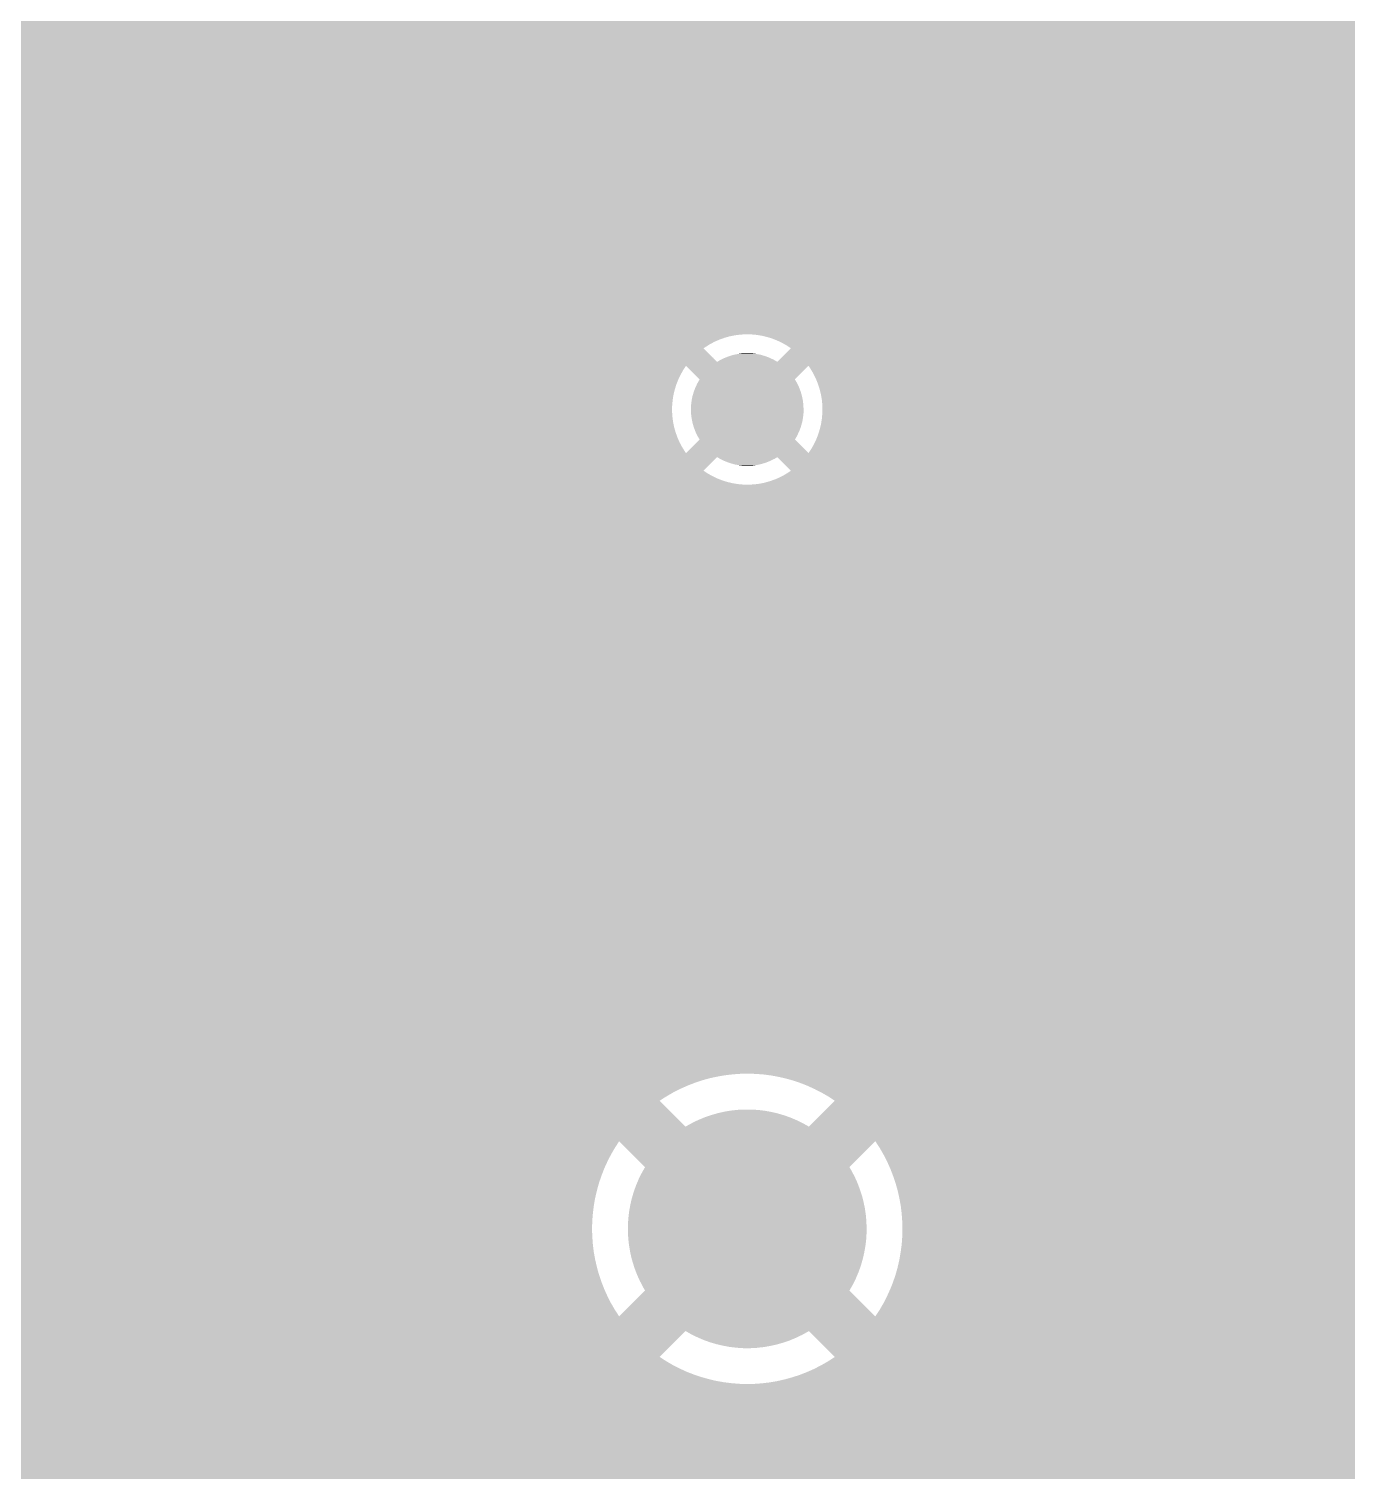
# Model space of a CAD drawing. Extents: x 295 to 953, y 10 to 290.
# Drawn here: x 845.83 to 862.05, y 187.69 to 205.34 of the extents above; entities that cross this region are included whole.
import ezdxf

# ---------------------------------------------------------------- set-up
doc = ezdxf.new("R2010")
doc.units = 0
doc.header["$LTSCALE"] = 5
doc.header["$MEASUREMENT"] = 0
doc.layers.add('GND', color=7, linetype='CONTINUOUS')

msp = doc.modelspace()

# ---------------------------------------------------------------- linework, layer by layer
at = {"layer": 'GND'}
for points in [[(729.366, 205.194), (729.438, 205.484), (862.053, 205.194), (862.053, 205.484)], [(729.251, 204.919), (729.366, 205.194), (862.053, 204.919), (862.053, 205.194)], [(729.094, 204.665), (729.251, 204.919), (862.053, 204.665), (862.053, 204.919)], [(728.972, 204.523), (729.094, 204.665), (862.053, 204.523), (862.053, 204.665)], [(802.083, 204.522), (802.018, 204.523), (862.053, 204.522), (862.053, 204.523)], [(802.149, 204.516), (802.083, 204.522), (862.053, 204.516), (862.053, 204.522)], [(802.214, 204.506), (802.149, 204.516), (862.053, 204.506), (862.053, 204.516)], [(802.277, 204.491), (802.214, 204.506), (862.053, 204.491), (862.053, 204.506)], [(802.34, 204.472), (802.277, 204.491), (862.053, 204.472), (862.053, 204.491)], [(802.401, 204.448), (802.34, 204.472), (862.053, 204.448), (862.053, 204.472)], [(802.461, 204.42), (802.401, 204.448), (862.053, 204.42), (862.053, 204.448)], [(802.406, 204.186), (802.572, 204.352), (862.053, 204.186), (862.053, 204.352)], [(802.518, 204.388), (802.461, 204.42), (862.053, 204.388), (862.053, 204.42)], [(802.572, 204.352), (802.518, 204.388), (862.053, 204.352), (862.053, 204.388)], [(728.494, 204.137), (728.574, 204.186), (862.053, 204.137), (862.053, 204.186)], [(802.813, 204.1), (802.787, 204.137), (862.053, 204.1), (862.053, 204.137)], [(802.846, 204.043), (802.813, 204.1), (862.053, 204.043), (862.053, 204.1)], [(802.875, 203.985), (802.846, 204.043), (862.053, 203.985), (862.053, 204.043)], [(802.9, 203.924), (802.875, 203.985), (862.053, 203.924), (862.053, 203.985)], [(802.921, 203.862), (802.9, 203.924), (862.053, 203.862), (862.053, 203.924)], [(802.937, 203.798), (802.921, 203.862), (862.053, 203.798), (862.053, 203.862)], [(802.949, 203.734), (802.937, 203.798), (862.053, 203.734), (862.053, 203.798)], [(802.956, 203.669), (802.949, 203.734), (862.053, 203.669), (862.053, 203.734)], [(802.958, 203.603), (802.956, 203.669), (862.053, 203.603), (862.053, 203.669)], [(802.941, 203.427), (802.951, 203.492), (862.053, 203.427), (862.053, 203.492)], [(802.951, 203.492), (802.957, 203.558), (862.053, 203.492), (862.053, 203.558)], [(802.957, 203.558), (802.958, 203.603), (862.053, 203.558), (862.053, 203.603)], [(802.883, 203.24), (802.907, 203.301), (862.053, 203.24), (862.053, 203.301)], [(802.907, 203.301), (802.926, 203.364), (862.053, 203.301), (862.053, 203.364)], [(802.926, 203.364), (802.941, 203.427), (862.053, 203.364), (862.053, 203.427)], [(802.787, 203.069), (802.823, 203.123), (862.053, 203.069), (862.053, 203.123)], [(802.823, 203.123), (802.855, 203.181), (862.053, 203.123), (862.053, 203.181)], [(802.855, 203.181), (802.883, 203.24), (862.053, 203.181), (862.053, 203.24)], [(747.562, 203.062), (747.561, 203.069), (862.053, 203.062), (862.053, 203.069)], [(791.86, 203.061), (791.794, 203.062), (862.053, 203.061), (862.053, 203.062)], [(791.925, 203.056), (791.86, 203.061), (862.053, 203.056), (862.053, 203.061)], [(791.99, 203.046), (791.925, 203.056), (862.053, 203.046), (862.053, 203.056)], [(792.054, 203.031), (791.99, 203.046), (862.053, 203.031), (862.053, 203.046)], [(792.089, 203.02), (792.054, 203.031), (862.053, 203.02), (862.053, 203.031)], [(802.572, 202.854), (802.406, 203.02), (862.053, 202.854), (862.053, 203.02)], [(802.378, 202.748), (802.438, 202.774), (862.053, 202.748), (862.053, 202.774)], [(802.438, 202.774), (802.496, 202.805), (862.053, 202.774), (862.053, 202.805)], [(802.496, 202.805), (802.552, 202.84), (862.053, 202.805), (862.053, 202.84)], [(802.552, 202.84), (802.572, 202.854), (862.053, 202.84), (862.053, 202.854)], [(747.557, 202.677), (747.559, 202.683), (862.053, 202.677), (862.053, 202.683)], [(792.589, 202.639), (792.564, 202.677), (862.053, 202.639), (862.053, 202.677)], [(792.623, 202.583), (792.589, 202.639), (862.053, 202.583), (862.053, 202.639)], [(802.058, 202.683), (802.124, 202.687), (862.053, 202.683), (862.053, 202.687)], [(802.124, 202.687), (802.189, 202.695), (862.053, 202.687), (862.053, 202.695)], [(802.189, 202.695), (802.253, 202.708), (862.053, 202.695), (862.053, 202.708)], [(802.253, 202.708), (802.316, 202.726), (862.053, 202.708), (862.053, 202.726)], [(802.316, 202.726), (802.378, 202.748), (862.053, 202.726), (862.053, 202.748)], [(792.652, 202.524), (792.623, 202.583), (862.053, 202.524), (862.053, 202.583)], [(792.677, 202.463), (792.652, 202.524), (862.053, 202.463), (862.053, 202.524)], [(792.698, 202.401), (792.677, 202.463), (862.053, 202.401), (862.053, 202.463)], [(792.714, 202.338), (792.698, 202.401), (862.053, 202.338), (862.053, 202.401)], [(792.725, 202.273), (792.714, 202.338), (862.053, 202.273), (862.053, 202.338)], [(792.732, 202.208), (792.725, 202.273), (862.053, 202.208), (862.053, 202.273)], [(792.728, 202.032), (792.734, 202.097), (862.053, 202.032), (862.053, 202.097)], [(792.735, 202.142), (792.732, 202.208), (862.053, 202.142), (862.053, 202.208)], [(792.734, 202.097), (792.735, 202.142), (862.053, 202.097), (862.053, 202.142)], [(792.684, 201.84), (792.703, 201.903), (862.053, 201.84), (862.053, 201.903)], [(792.703, 201.903), (792.718, 201.967), (862.053, 201.903), (862.053, 201.967)], [(792.718, 201.967), (792.728, 202.032), (862.053, 201.967), (862.053, 202.032)], [(792.6, 201.663), (792.632, 201.72), (862.053, 201.663), (862.053, 201.72)], [(792.632, 201.72), (792.66, 201.779), (862.053, 201.72), (862.053, 201.779)], [(792.66, 201.779), (792.684, 201.84), (862.053, 201.779), (862.053, 201.84)], [(728.505, 201.602), (728.495, 201.608), (862.053, 201.602), (862.053, 201.608)], [(728.511, 201.598), (728.505, 201.602), (854.53, 201.598), (854.596, 201.602)], [(728.525, 201.59), (728.511, 201.598), (854.465, 201.59), (854.53, 201.598)], [(728.546, 201.577), (728.525, 201.59), (854.401, 201.577), (854.465, 201.59)], [(728.573, 201.56), (728.546, 201.577), (854.34, 201.56), (854.401, 201.577)], [(792.183, 201.559), (792.183, 201.56), (854.338, 201.559), (854.34, 201.56)], [(792.205, 201.537), (792.183, 201.559), (854.276, 201.537), (854.338, 201.559)], [(792.232, 201.511), (792.205, 201.537), (854.216, 201.511), (854.276, 201.537)], [(792.564, 201.608), (792.6, 201.663), (862.053, 201.608), (862.053, 201.663)], [(854.661, 201.601), (854.596, 201.602), (862.053, 201.601), (862.053, 201.602)], [(854.727, 201.595), (854.661, 201.601), (862.053, 201.595), (862.053, 201.601)], [(854.792, 201.585), (854.727, 201.595), (862.053, 201.585), (862.053, 201.595)], [(854.855, 201.57), (854.792, 201.585), (862.053, 201.57), (862.053, 201.585)], [(854.918, 201.551), (854.855, 201.57), (862.053, 201.551), (862.053, 201.57)], [(854.979, 201.527), (854.918, 201.551), (862.053, 201.527), (862.053, 201.551)], [(792.262, 201.48), (792.232, 201.511), (854.158, 201.48), (854.216, 201.511)], [(792.297, 201.445), (792.262, 201.48), (854.103, 201.445), (854.158, 201.48)], [(792.272, 201.344), (792.328, 201.379), (854.168, 201.344), (854.134, 201.379)], [(792.311, 201.431), (792.297, 201.445), (854.082, 201.431), (854.103, 201.445)], [(792.349, 201.393), (792.311, 201.431), (854.119, 201.393), (854.082, 201.431)], [(792.328, 201.379), (792.349, 201.393), (854.134, 201.379), (854.119, 201.393)], [(854.439, 201.348), (854.459, 201.353), (854.792, 201.348), (854.776, 201.353)], [(854.459, 201.353), (854.494, 201.36), (854.776, 201.353), (854.735, 201.36)], [(854.494, 201.36), (854.516, 201.363), (854.735, 201.36), (854.72, 201.363)], [(854.516, 201.363), (854.55, 201.368), (854.72, 201.363), (854.677, 201.368)], [(854.55, 201.368), (854.578, 201.37), (854.677, 201.368), (854.664, 201.37)], [(854.578, 201.37), (854.607, 201.371), (854.664, 201.37), (854.607, 201.371)], [(855.039, 201.499), (854.979, 201.527), (862.053, 201.499), (862.053, 201.527)], [(854.984, 201.265), (855.15, 201.431), (862.053, 201.265), (862.053, 201.431)], [(855.096, 201.467), (855.039, 201.499), (862.053, 201.467), (862.053, 201.499)], [(855.15, 201.431), (855.096, 201.467), (862.053, 201.431), (862.053, 201.467)], [(728.977, 201.216), (728.972, 201.223), (862.053, 201.216), (862.053, 201.223)], [(729.024, 201.162), (728.977, 201.216), (853.831, 201.162), (853.867, 201.216)], [(791.835, 201.223), (791.9, 201.226), (862.053, 201.223), (862.053, 201.226)], [(791.9, 201.226), (791.965, 201.235), (862.053, 201.226), (862.053, 201.235)], [(791.965, 201.235), (792.029, 201.248), (862.053, 201.235), (862.053, 201.248)], [(792.029, 201.248), (792.091, 201.265), (862.053, 201.248), (862.053, 201.265)], [(792.091, 201.265), (792.093, 201.265), (854.248, 201.265), (854.247, 201.265)], [(792.093, 201.265), (792.154, 201.287), (854.247, 201.265), (854.225, 201.287)], [(792.154, 201.287), (792.214, 201.314), (854.225, 201.287), (854.199, 201.314)], [(792.214, 201.314), (792.272, 201.344), (854.199, 201.314), (854.168, 201.344)], [(854.033, 201.05), (853.867, 201.216), (855.199, 201.05), (855.365, 201.216)], [(854.248, 201.265), (854.281, 201.285), (854.984, 201.265), (854.95, 201.285)], [(854.281, 201.285), (854.298, 201.293), (854.95, 201.285), (854.935, 201.293)], [(854.298, 201.293), (854.332, 201.31), (854.935, 201.293), (854.899, 201.31)], [(854.332, 201.31), (854.35, 201.317), (854.899, 201.31), (854.884, 201.317)], [(854.35, 201.317), (854.384, 201.331), (854.884, 201.317), (854.846, 201.331)], [(854.384, 201.331), (854.403, 201.337), (854.846, 201.331), (854.83, 201.337)], [(854.403, 201.337), (854.439, 201.348), (854.83, 201.337), (854.792, 201.348)], [(855.391, 201.179), (855.365, 201.216), (862.053, 201.179), (862.053, 201.216)], [(855.424, 201.122), (855.391, 201.179), (862.053, 201.122), (862.053, 201.179)], [(729.072, 201.104), (729.024, 201.162), (853.799, 201.104), (853.831, 201.162)], [(729.101, 201.071), (729.072, 201.104), (853.783, 201.071), (853.799, 201.104)], [(729.116, 201.045), (729.101, 201.071), (853.771, 201.045), (853.783, 201.071)], [(729.154, 200.984), (729.116, 201.045), (853.747, 200.984), (853.771, 201.045)], [(853.985, 200.958), (854.005, 201.001), (855.248, 200.958), (855.227, 201.001)], [(854.005, 201.001), (854.01, 201.009), (855.227, 201.001), (855.223, 201.009)], [(854.01, 201.009), (854.033, 201.05), (855.223, 201.009), (855.199, 201.05)], [(855.453, 201.064), (855.424, 201.122), (862.053, 201.064), (862.053, 201.122)], [(855.478, 201.003), (855.453, 201.064), (862.053, 201.003), (862.053, 201.064)], [(855.499, 200.941), (855.478, 201.003), (862.053, 200.941), (862.053, 201.003)], [(729.192, 200.921), (729.154, 200.984), (853.728, 200.921), (853.747, 200.984)], [(729.231, 200.858), (729.192, 200.921), (853.713, 200.858), (853.728, 200.921)], [(729.256, 200.816), (729.231, 200.858), (853.706, 200.816), (853.713, 200.858)], [(853.936, 200.795), (853.945, 200.842), (855.296, 200.795), (855.286, 200.842)], [(853.945, 200.842), (853.948, 200.851), (855.286, 200.842), (855.284, 200.851)], [(853.948, 200.851), (853.961, 200.896), (855.284, 200.851), (855.271, 200.896)], [(853.961, 200.896), (853.964, 200.905), (855.271, 200.896), (855.268, 200.905)], [(853.964, 200.905), (853.981, 200.95), (855.268, 200.905), (855.251, 200.95)], [(853.981, 200.95), (853.985, 200.958), (855.251, 200.95), (855.248, 200.958)], [(855.515, 200.877), (855.499, 200.941), (862.053, 200.877), (862.053, 200.941)], [(855.527, 200.813), (855.515, 200.877), (862.053, 200.813), (862.053, 200.877)], [(729.266, 200.793), (729.256, 200.816), (853.703, 200.793), (853.706, 200.816)], [(729.293, 200.727), (729.266, 200.793), (853.697, 200.727), (853.703, 200.793)], [(729.32, 200.662), (729.293, 200.727), (853.696, 200.662), (853.697, 200.727)], [(729.347, 200.596), (729.32, 200.662), (853.7, 200.596), (853.696, 200.662)], [(853.927, 200.682), (853.928, 200.73), (855.305, 200.682), (855.303, 200.73)], [(853.929, 200.634), (853.927, 200.682), (855.304, 200.634), (855.305, 200.682)], [(853.928, 200.73), (853.929, 200.739), (855.303, 200.73), (855.303, 200.739)], [(853.929, 200.739), (853.935, 200.786), (855.303, 200.739), (855.297, 200.786)], [(853.935, 200.786), (853.936, 200.795), (855.297, 200.786), (855.296, 200.795)], [(855.534, 200.748), (855.527, 200.813), (862.053, 200.748), (862.053, 200.813)], [(855.536, 200.682), (855.534, 200.748), (862.053, 200.682), (862.053, 200.748)], [(855.535, 200.637), (855.536, 200.682), (862.053, 200.637), (862.053, 200.682)], [(729.37, 200.54), (729.347, 200.596), (853.707, 200.54), (853.7, 200.596)], [(729.372, 200.531), (729.37, 200.54), (853.708, 200.531), (853.707, 200.54)], [(729.388, 200.467), (729.372, 200.531), (853.721, 200.467), (853.708, 200.531)], [(853.929, 200.625), (853.929, 200.634), (855.303, 200.625), (855.304, 200.634)], [(853.935, 200.578), (853.929, 200.625), (855.298, 200.578), (855.303, 200.625)], [(853.936, 200.569), (853.935, 200.578), (855.296, 200.569), (855.298, 200.578)], [(853.946, 200.522), (853.936, 200.569), (855.287, 200.522), (855.296, 200.569)], [(853.948, 200.513), (853.946, 200.522), (855.284, 200.513), (855.287, 200.522)], [(853.961, 200.468), (853.948, 200.513), (855.271, 200.468), (855.284, 200.513)], [(855.504, 200.443), (855.519, 200.506), (862.053, 200.443), (862.053, 200.506)], [(855.519, 200.506), (855.529, 200.571), (862.053, 200.506), (862.053, 200.571)], [(855.529, 200.571), (855.535, 200.637), (862.053, 200.571), (862.053, 200.637)], [(729.403, 200.404), (729.388, 200.467), (853.739, 200.404), (853.721, 200.467)], [(729.417, 200.342), (729.403, 200.404), (853.761, 200.342), (853.739, 200.404)], [(729.432, 200.282), (729.417, 200.342), (853.787, 200.282), (853.761, 200.342)], [(853.867, 200.148), (854.033, 200.314), (855.365, 200.148), (855.199, 200.314)], [(853.964, 200.459), (853.961, 200.468), (855.268, 200.459), (855.271, 200.468)], [(853.981, 200.414), (853.964, 200.459), (855.251, 200.414), (855.268, 200.459)], [(853.984, 200.406), (853.981, 200.414), (855.247, 200.406), (855.251, 200.414)], [(854.005, 200.363), (853.984, 200.406), (855.227, 200.363), (855.247, 200.406)], [(854.009, 200.355), (854.005, 200.363), (855.223, 200.355), (855.227, 200.363)], [(854.033, 200.314), (854.009, 200.355), (855.199, 200.314), (855.223, 200.355)], [(855.433, 200.26), (855.461, 200.319), (862.053, 200.26), (862.053, 200.319)], [(855.461, 200.319), (855.485, 200.38), (862.053, 200.319), (862.053, 200.38)], [(855.485, 200.38), (855.504, 200.443), (862.053, 200.38), (862.053, 200.443)], [(729.44, 200.249), (729.432, 200.282), (853.805, 200.249), (853.787, 200.282)], [(729.442, 200.224), (729.44, 200.249), (853.818, 200.224), (853.805, 200.249)], [(729.446, 200.168), (729.442, 200.224), (853.853, 200.168), (853.818, 200.224)], [(729.448, 200.148), (729.446, 200.168), (853.867, 200.148), (853.853, 200.168)], [(729.451, 200.099), (729.448, 200.148), (862.053, 200.099), (862.053, 200.148)], [(855.365, 200.148), (855.401, 200.202), (862.053, 200.148), (862.053, 200.202)], [(855.401, 200.202), (855.433, 200.26), (862.053, 200.202), (862.053, 200.26)], [(729.463, 199.952), (729.451, 200.099), (854.101, 199.952), (854.248, 200.099)], [(729.461, 199.933), (729.463, 199.952), (854.082, 199.933), (854.101, 199.952)], [(854.282, 200.079), (854.248, 200.099), (854.951, 200.079), (854.984, 200.099)], [(854.297, 200.071), (854.282, 200.079), (854.934, 200.071), (854.951, 200.079)], [(854.333, 200.054), (854.297, 200.071), (854.9, 200.054), (854.934, 200.071)], [(854.349, 200.047), (854.333, 200.054), (854.882, 200.047), (854.9, 200.054)], [(854.386, 200.033), (854.349, 200.047), (854.848, 200.033), (854.882, 200.047)], [(854.402, 200.027), (854.386, 200.033), (854.829, 200.027), (854.848, 200.033)], [(854.441, 200.016), (854.402, 200.027), (854.793, 200.016), (854.829, 200.027)], [(854.456, 200.011), (854.441, 200.016), (854.773, 200.011), (854.793, 200.016)], [(854.497, 200.004), (854.456, 200.011), (854.738, 200.004), (854.773, 200.011)], [(854.512, 200.001), (854.497, 200.004), (854.716, 200.001), (854.738, 200.004)], [(854.555, 199.996), (854.512, 200.001), (854.682, 199.996), (854.716, 200.001)], [(854.568, 199.994), (854.555, 199.996), (854.654, 199.994), (854.682, 199.996)], [(854.625, 199.993), (854.568, 199.994), (854.625, 199.993), (854.654, 199.994)], [(855.15, 199.933), (854.984, 200.099), (862.053, 199.933), (862.053, 200.099)], [(729.447, 199.763), (729.448, 199.769), (854.571, 199.763), (854.505, 199.769)], [(729.447, 199.762), (729.447, 199.763), (854.636, 199.762), (854.571, 199.763)], [(729.448, 199.769), (729.449, 199.779), (854.505, 199.769), (854.441, 199.779)], [(729.449, 199.779), (729.45, 199.794), (854.441, 199.779), (854.377, 199.794)], [(729.45, 199.794), (729.452, 199.813), (854.377, 199.794), (854.314, 199.813)], [(729.452, 199.813), (729.453, 199.837), (854.314, 199.813), (854.253, 199.837)], [(729.453, 199.837), (729.456, 199.865), (854.253, 199.837), (854.194, 199.865)], [(729.456, 199.865), (729.458, 199.897), (854.194, 199.865), (854.136, 199.897)], [(729.458, 199.897), (729.461, 199.933), (854.136, 199.897), (854.082, 199.933)], [(854.636, 199.762), (854.702, 199.766), (862.053, 199.762), (862.053, 199.766)], [(854.702, 199.766), (854.767, 199.774), (862.053, 199.766), (862.053, 199.774)], [(854.767, 199.774), (854.831, 199.787), (862.053, 199.774), (862.053, 199.787)], [(854.831, 199.787), (854.894, 199.805), (862.053, 199.787), (862.053, 199.805)], [(854.894, 199.805), (854.956, 199.827), (862.053, 199.805), (862.053, 199.827)], [(854.956, 199.827), (855.016, 199.853), (862.053, 199.827), (862.053, 199.853)], [(855.016, 199.853), (855.074, 199.884), (862.053, 199.853), (862.053, 199.884)], [(855.074, 199.884), (855.13, 199.919), (862.053, 199.884), (862.053, 199.919)], [(855.13, 199.919), (855.15, 199.933), (862.053, 199.919), (862.053, 199.933)], [(729.366, 199.352), (729.438, 199.642), (862.053, 199.352), (862.053, 199.642)], [(729.438, 199.642), (729.447, 199.762), (862.053, 199.642), (862.053, 199.762)], [(729.251, 199.077), (729.366, 199.352), (862.053, 199.077), (862.053, 199.352)], [(729.094, 198.823), (729.251, 199.077), (862.053, 198.823), (862.053, 199.077)], [(728.899, 198.597), (729.094, 198.823), (862.053, 198.597), (862.053, 198.823)], [(728.672, 198.403), (728.899, 198.597), (862.053, 198.403), (862.053, 198.597)], [(728.417, 198.248), (728.672, 198.403), (862.053, 198.248), (862.053, 198.403)], [(728.141, 198.134), (728.417, 198.248), (862.053, 198.134), (862.053, 198.248)], [(657.467, 197.957), (657.504, 198.012), (862.053, 197.957), (862.053, 198.012)], [(657.504, 198.012), (657.52, 198.041), (862.053, 198.012), (862.053, 198.041)], [(727.553, 198.041), (727.85, 198.065), (862.053, 198.041), (862.053, 198.065)], [(727.85, 198.065), (728.141, 198.134), (862.053, 198.065), (862.053, 198.134)], [(646.705, 197.908), (646.726, 197.957), (862.053, 197.908), (862.053, 197.957)], [(657.253, 197.742), (657.086, 197.908), (862.053, 197.742), (862.053, 197.908)], [(657.058, 197.636), (657.118, 197.663), (862.053, 197.636), (862.053, 197.663)], [(657.118, 197.663), (657.176, 197.693), (862.053, 197.663), (862.053, 197.693)], [(657.176, 197.693), (657.232, 197.728), (862.053, 197.693), (862.053, 197.728)], [(657.232, 197.728), (657.253, 197.742), (862.053, 197.728), (862.053, 197.742)], [(646.193, 197.395), (646.383, 197.506), (862.053, 197.395), (862.053, 197.506)], [(646.383, 197.506), (646.455, 197.571), (862.053, 197.506), (862.053, 197.571)], [(656.738, 197.571), (656.804, 197.575), (862.053, 197.571), (862.053, 197.575)], [(656.804, 197.575), (656.869, 197.584), (862.053, 197.575), (862.053, 197.584)], [(656.869, 197.584), (656.933, 197.597), (862.053, 197.584), (862.053, 197.597)], [(656.933, 197.597), (656.996, 197.614), (862.053, 197.597), (862.053, 197.614)], [(656.996, 197.614), (657.058, 197.636), (862.053, 197.614), (862.053, 197.636)], [(646.171, 197.387), (646.193, 197.395), (862.053, 197.387), (862.053, 197.395)], [(815.387, 197.379), (815.183, 197.387), (862.053, 197.379), (862.053, 197.387)], [(815.728, 197.328), (815.387, 197.379), (862.053, 197.328), (862.053, 197.379)], [(816.059, 197.231), (815.728, 197.328), (862.053, 197.231), (862.053, 197.328)], [(816.374, 197.091), (816.059, 197.231), (862.053, 197.091), (862.053, 197.231)], [(816.668, 196.909), (816.374, 197.091), (862.053, 196.909), (862.053, 197.091)], [(816.933, 196.69), (816.668, 196.909), (862.053, 196.69), (862.053, 196.909)], [(817.167, 196.436), (816.933, 196.69), (862.053, 196.436), (862.053, 196.69)], [(817.365, 196.154), (817.167, 196.436), (862.053, 196.154), (862.053, 196.436)], [(817.522, 195.847), (817.365, 196.154), (862.053, 195.847), (862.053, 196.154)], [(817.637, 195.522), (817.522, 195.847), (862.053, 195.522), (862.053, 195.847)], [(817.706, 195.184), (817.637, 195.522), (862.053, 195.184), (862.053, 195.522)], [(817.73, 194.84), (817.706, 195.184), (862.053, 194.84), (862.053, 195.184)], [(817.721, 194.635), (817.73, 194.84), (862.053, 194.635), (862.053, 194.84)], [(817.696, 194.466), (817.721, 194.635), (862.053, 194.466), (862.053, 194.635)], [(821.814, 194.458), (821.609, 194.466), (862.053, 194.458), (862.053, 194.466)], [(822.155, 194.407), (821.814, 194.458), (862.053, 194.407), (862.053, 194.458)], [(822.486, 194.31), (822.155, 194.407), (862.053, 194.31), (862.053, 194.407)], [(822.801, 194.17), (822.486, 194.31), (862.053, 194.17), (862.053, 194.31)], [(823.094, 193.988), (822.801, 194.17), (862.053, 193.988), (862.053, 194.17)], [(823.36, 193.769), (823.094, 193.988), (862.053, 193.769), (862.053, 193.988)], [(823.593, 193.515), (823.36, 193.769), (862.053, 193.515), (862.053, 193.769)], [(823.791, 193.233), (823.593, 193.515), (862.053, 193.233), (862.053, 193.515)], [(823.948, 192.926), (823.791, 193.233), (862.053, 192.926), (862.053, 193.233)], [(824.063, 192.601), (823.948, 192.926), (862.053, 192.601), (862.053, 192.926)], [(824.072, 192.556), (824.063, 192.601), (862.053, 192.556), (862.053, 192.601)], [(824.073, 192.554), (824.072, 192.556), (854.53, 192.554), (854.624, 192.556)], [(824.074, 192.547), (824.073, 192.554), (854.436, 192.547), (854.53, 192.554)], [(824.076, 192.536), (824.074, 192.547), (854.343, 192.536), (854.436, 192.547)], [(824.08, 192.52), (824.076, 192.536), (854.25, 192.52), (854.343, 192.536)], [(854.718, 192.553), (854.624, 192.556), (862.053, 192.553), (862.053, 192.556)], [(854.812, 192.546), (854.718, 192.553), (862.053, 192.546), (862.053, 192.553)], [(854.906, 192.534), (854.812, 192.546), (862.053, 192.534), (862.053, 192.546)], [(854.998, 192.517), (854.906, 192.534), (862.053, 192.517), (862.053, 192.534)], [(824.084, 192.5), (824.08, 192.52), (854.158, 192.5), (854.25, 192.52)], [(824.089, 192.475), (824.084, 192.5), (854.067, 192.475), (854.158, 192.5)], [(824.095, 192.445), (824.089, 192.475), (853.978, 192.445), (854.067, 192.475)], [(824.102, 192.411), (824.095, 192.445), (853.89, 192.411), (853.978, 192.445)], [(824.11, 192.373), (824.102, 192.411), (853.804, 192.373), (853.89, 192.411)], [(824.119, 192.331), (824.11, 192.373), (853.719, 192.331), (853.804, 192.373)], [(855.09, 192.496), (854.998, 192.517), (862.053, 192.496), (862.053, 192.517)], [(855.181, 192.47), (855.09, 192.496), (862.053, 192.47), (862.053, 192.496)], [(855.27, 192.44), (855.181, 192.47), (862.053, 192.44), (862.053, 192.47)], [(855.358, 192.405), (855.27, 192.44), (862.053, 192.405), (862.053, 192.44)], [(855.443, 192.366), (855.358, 192.405), (862.053, 192.366), (862.053, 192.405)], [(855.527, 192.323), (855.443, 192.366), (862.053, 192.323), (862.053, 192.366)], [(824.128, 192.284), (824.119, 192.331), (853.638, 192.284), (853.719, 192.331)], [(824.133, 192.263), (824.128, 192.284), (853.604, 192.263), (853.638, 192.284)], [(824.135, 192.234), (824.133, 192.263), (853.558, 192.234), (853.604, 192.263)], [(824.135, 192.224), (824.135, 192.234), (853.545, 192.224), (853.558, 192.234)], [(824.156, 191.919), (824.135, 192.224), (853.85, 191.919), (853.545, 192.224)], [(855.371, 191.908), (855.688, 192.224), (862.053, 191.908), (862.053, 192.224)], [(855.609, 192.276), (855.527, 192.323), (862.053, 192.276), (862.053, 192.323)], [(855.688, 192.224), (855.609, 192.276), (862.053, 192.224), (862.053, 192.276)], [(854.022, 191.991), (854.084, 192.017), (855.209, 191.991), (855.149, 192.017)], [(854.084, 192.017), (854.099, 192.023), (855.149, 192.017), (855.132, 192.023)], [(854.099, 192.023), (854.162, 192.045), (855.132, 192.023), (855.071, 192.045)], [(854.162, 192.045), (854.177, 192.05), (855.071, 192.045), (855.054, 192.05)], [(854.177, 192.05), (854.242, 192.068), (855.054, 192.05), (854.992, 192.068)], [(854.242, 192.068), (854.256, 192.073), (854.992, 192.068), (854.974, 192.073)], [(854.256, 192.073), (854.322, 192.087), (854.974, 192.073), (854.911, 192.087)], [(854.322, 192.087), (854.337, 192.091), (854.911, 192.087), (854.893, 192.091)], [(854.337, 192.091), (854.404, 192.102), (854.893, 192.091), (854.83, 192.102)], [(854.404, 192.102), (854.418, 192.104), (854.83, 192.102), (854.811, 192.104)], [(854.418, 192.104), (854.488, 192.112), (854.811, 192.104), (854.748, 192.112)], [(854.488, 192.112), (854.5, 192.113), (854.748, 192.112), (854.726, 192.113)], [(854.5, 192.113), (854.574, 192.117), (854.726, 192.113), (854.666, 192.117)], [(854.574, 192.117), (854.583, 192.117), (854.666, 192.117), (854.583, 192.117)], [(824.148, 191.729), (824.155, 191.908), (862.053, 191.729), (862.053, 191.908)], [(824.155, 191.908), (824.156, 191.919), (853.861, 191.908), (853.85, 191.919)], [(853.861, 191.908), (853.875, 191.916), (855.371, 191.908), (855.356, 191.916)], [(853.875, 191.916), (853.934, 191.948), (855.356, 191.916), (855.299, 191.948)], [(853.934, 191.948), (853.948, 191.956), (855.299, 191.948), (855.283, 191.956)], [(853.948, 191.956), (854.008, 191.985), (855.283, 191.956), (855.225, 191.985)], [(854.008, 191.985), (854.022, 191.991), (855.225, 191.985), (855.209, 191.991)], [(824.126, 191.568), (824.138, 191.65), (852.95, 191.568), (852.998, 191.65)], [(824.138, 191.65), (824.148, 191.714), (852.998, 191.65), (853.039, 191.714)], [(824.148, 191.714), (824.148, 191.729), (853.039, 191.714), (853.049, 191.729)], [(853.366, 191.412), (853.049, 191.729), (855.867, 191.412), (856.183, 191.729)], [(856.239, 191.643), (856.183, 191.729), (862.053, 191.643), (862.053, 191.729)], [(824.101, 191.399), (824.113, 191.484), (852.868, 191.399), (852.907, 191.484)], [(824.113, 191.484), (824.126, 191.568), (852.907, 191.484), (852.95, 191.568)], [(856.286, 191.561), (856.239, 191.643), (862.053, 191.561), (862.053, 191.643)], [(856.329, 191.477), (856.286, 191.561), (862.053, 191.477), (862.053, 191.561)], [(856.367, 191.391), (856.329, 191.477), (862.053, 191.391), (862.053, 191.477)], [(824.053, 191.222), (824.079, 191.311), (852.803, 191.222), (852.834, 191.311)], [(824.079, 191.311), (824.097, 191.373), (852.834, 191.311), (852.858, 191.373)], [(824.097, 191.373), (824.101, 191.399), (852.858, 191.373), (852.868, 191.399)], [(853.288, 191.266), (853.303, 191.296), (855.943, 191.266), (855.93, 191.296)], [(853.303, 191.296), (853.325, 191.34), (855.93, 191.296), (855.906, 191.34)], [(853.325, 191.34), (853.341, 191.369), (855.906, 191.34), (855.891, 191.369)], [(853.341, 191.369), (853.366, 191.412), (855.891, 191.369), (855.866, 191.412)], [(853.366, 191.412), (853.366, 191.412), (855.866, 191.412), (855.867, 191.412)], [(856.401, 191.303), (856.367, 191.391), (862.053, 191.303), (862.053, 191.391)], [(856.431, 191.214), (856.401, 191.303), (862.053, 191.214), (862.053, 191.303)], [(824, 191.042), (824.026, 191.131), (852.757, 191.042), (852.778, 191.131)], [(824.026, 191.131), (824.053, 191.222), (852.778, 191.131), (852.803, 191.222)], [(853.228, 191.112), (853.239, 191.143), (856.003, 191.112), (855.993, 191.143)], [(853.239, 191.143), (853.256, 191.19), (855.993, 191.143), (855.975, 191.19)], [(853.256, 191.19), (853.269, 191.22), (855.975, 191.19), (855.964, 191.22)], [(853.269, 191.22), (853.288, 191.266), (855.964, 191.22), (855.943, 191.266)], [(856.457, 191.123), (856.431, 191.214), (862.053, 191.123), (862.053, 191.214)], [(856.477, 191.031), (856.457, 191.123), (862.053, 191.031), (862.053, 191.123)], [(823.916, 190.853), (823.958, 190.947), (852.728, 190.853), (852.74, 190.947)], [(823.958, 190.947), (823.999, 191.04), (852.74, 190.947), (852.756, 191.04)], [(823.999, 191.04), (824, 191.042), (852.756, 191.04), (852.757, 191.042)], [(853.177, 190.904), (853.186, 190.952), (856.056, 190.904), (856.046, 190.952)], [(853.186, 190.952), (853.193, 190.985), (856.046, 190.952), (856.039, 190.985)], [(853.193, 190.985), (853.205, 191.033), (856.039, 190.985), (856.027, 191.033)], [(853.205, 191.033), (853.214, 191.065), (856.027, 191.033), (856.019, 191.065)], [(853.214, 191.065), (853.228, 191.112), (856.019, 191.065), (856.003, 191.112)], [(856.494, 190.939), (856.477, 191.031), (862.053, 190.939), (862.053, 191.031)], [(823.874, 190.76), (823.916, 190.853), (852.72, 190.76), (852.728, 190.853)], [(853.158, 190.74), (853.162, 190.789), (856.074, 190.74), (856.07, 190.789)], [(853.162, 190.789), (853.165, 190.822), (856.07, 190.789), (856.067, 190.822)], [(853.165, 190.822), (853.171, 190.871), (856.067, 190.822), (856.06, 190.871)], [(853.171, 190.871), (853.177, 190.904), (856.06, 190.871), (856.056, 190.904)], [(856.505, 190.845), (856.494, 190.939), (862.053, 190.845), (862.053, 190.939)], [(856.512, 190.751), (856.505, 190.845), (862.053, 190.751), (862.053, 190.845)], [(823.758, 190.563), (823.816, 190.657), (852.72, 190.563), (852.717, 190.657)], [(823.816, 190.657), (823.86, 190.727), (852.717, 190.657), (852.719, 190.727)], [(823.86, 190.727), (823.874, 190.76), (852.719, 190.727), (852.72, 190.76)], [(853.156, 190.707), (853.158, 190.74), (856.075, 190.707), (856.074, 190.74)], [(853.156, 190.657), (853.156, 190.707), (856.077, 190.657), (856.075, 190.707)], [(853.157, 190.608), (853.156, 190.657), (856.076, 190.608), (856.077, 190.657)], [(853.158, 190.575), (853.157, 190.608), (856.074, 190.575), (856.076, 190.608)], [(856.515, 190.657), (856.512, 190.751), (862.053, 190.657), (862.053, 190.751)], [(856.512, 190.555), (856.515, 190.657), (862.053, 190.555), (862.053, 190.657)], [(823.63, 190.376), (823.678, 190.434), (852.738, 190.376), (852.731, 190.434)], [(823.678, 190.434), (823.7, 190.469), (852.731, 190.434), (852.727, 190.469)], [(823.7, 190.469), (823.758, 190.563), (852.727, 190.469), (852.72, 190.563)], [(853.162, 190.525), (853.158, 190.575), (856.071, 190.525), (856.074, 190.575)], [(853.165, 190.492), (853.162, 190.525), (856.067, 190.492), (856.071, 190.525)], [(853.172, 190.443), (853.165, 190.492), (856.061, 190.443), (856.067, 190.492)], [(853.177, 190.41), (853.172, 190.443), (856.055, 190.41), (856.061, 190.443)], [(853.186, 190.362), (853.177, 190.41), (856.046, 190.362), (856.055, 190.41)], [(856.492, 190.367), (856.505, 190.461), (862.053, 190.367), (862.053, 190.461)], [(856.505, 190.461), (856.512, 190.555), (862.053, 190.461), (862.053, 190.555)], [(823.478, 190.191), (823.553, 190.283), (852.776, 190.191), (852.755, 190.283)], [(823.553, 190.283), (823.63, 190.376), (852.755, 190.283), (852.738, 190.376)], [(853.193, 190.329), (853.186, 190.362), (856.039, 190.329), (856.046, 190.362)], [(853.205, 190.281), (853.193, 190.329), (856.027, 190.281), (856.039, 190.329)], [(853.214, 190.249), (853.205, 190.281), (856.018, 190.249), (856.027, 190.281)], [(853.229, 190.202), (853.214, 190.249), (856.004, 190.202), (856.018, 190.249)], [(856.455, 190.183), (856.476, 190.275), (862.053, 190.183), (862.053, 190.275)], [(856.476, 190.275), (856.492, 190.367), (862.053, 190.275), (862.053, 190.367)], [(823.288, 190.011), (823.385, 190.1), (852.831, 190.011), (852.801, 190.1)], [(823.385, 190.1), (823.459, 190.168), (852.801, 190.1), (852.782, 190.168)], [(823.459, 190.168), (823.478, 190.191), (852.782, 190.168), (852.776, 190.191)], [(853.239, 190.171), (853.229, 190.202), (855.993, 190.171), (856.004, 190.202)], [(853.257, 190.124), (853.239, 190.171), (855.976, 190.124), (855.993, 190.171)], [(853.269, 190.094), (853.257, 190.124), (855.963, 190.094), (855.976, 190.124)], [(853.289, 190.048), (853.269, 190.094), (855.944, 190.048), (855.963, 190.094)], [(856.399, 190.003), (856.429, 190.092), (862.053, 190.003), (862.053, 190.092)], [(856.429, 190.092), (856.455, 190.183), (862.053, 190.092), (862.053, 190.183)], [(823.066, 189.837), (823.189, 189.923), (852.904, 189.837), (852.865, 189.923)], [(823.189, 189.923), (823.205, 189.934), (852.865, 189.923), (852.861, 189.934)], [(823.205, 189.934), (823.288, 190.011), (852.861, 189.934), (852.831, 190.011)], [(853.049, 189.586), (853.366, 189.902), (856.183, 189.586), (855.867, 189.902)], [(853.303, 190.018), (853.289, 190.048), (855.929, 190.018), (855.944, 190.048)], [(853.326, 189.974), (853.303, 190.018), (855.907, 189.974), (855.929, 190.018)], [(853.341, 189.945), (853.326, 189.974), (855.891, 189.945), (855.907, 189.974)], [(853.366, 189.902), (853.341, 189.945), (855.866, 189.902), (855.891, 189.945)], [(853.366, 189.902), (853.366, 189.902), (855.867, 189.902), (855.866, 189.902)], [(856.325, 189.83), (856.364, 189.916), (862.053, 189.83), (862.053, 189.916)], [(856.364, 189.916), (856.399, 190.003), (862.053, 189.916), (862.053, 190.003)], [(822.795, 189.672), (822.923, 189.737), (852.993, 189.672), (852.956, 189.737)], [(822.923, 189.737), (822.946, 189.753), (852.956, 189.737), (852.946, 189.753)], [(822.946, 189.753), (823.066, 189.837), (852.946, 189.753), (852.904, 189.837)], [(856.235, 189.665), (856.282, 189.746), (862.053, 189.665), (862.053, 189.746)], [(856.282, 189.746), (856.325, 189.83), (862.053, 189.746), (862.053, 189.83)], [(822.291, 189.465), (822.616, 189.579), (862.053, 189.465), (862.053, 189.579)], [(822.616, 189.579), (822.628, 189.586), (862.053, 189.579), (862.053, 189.586)], [(822.628, 189.586), (822.795, 189.672), (853.049, 189.586), (852.993, 189.672)], [(856.183, 189.586), (856.235, 189.665), (862.053, 189.586), (862.053, 189.665)], [(771.817, 189.144), (771.8, 189.372), (853.599, 189.144), (853.827, 189.372)], [(821.609, 189.372), (821.953, 189.395), (853.827, 189.372), (853.85, 189.395)], [(821.953, 189.395), (822.009, 189.407), (853.85, 189.395), (853.861, 189.407)], [(822.009, 189.407), (822.291, 189.465), (862.053, 189.407), (862.053, 189.465)], [(853.876, 189.398), (853.861, 189.407), (855.357, 189.398), (855.371, 189.407)], [(853.933, 189.366), (853.876, 189.398), (855.298, 189.366), (855.357, 189.398)], [(853.949, 189.358), (853.933, 189.366), (855.284, 189.358), (855.298, 189.366)], [(854.007, 189.33), (853.949, 189.358), (855.224, 189.33), (855.284, 189.358)], [(855.688, 189.09), (855.371, 189.407), (862.053, 189.09), (862.053, 189.407)], [(854.023, 189.323), (854.007, 189.33), (855.21, 189.323), (855.224, 189.33)], [(854.083, 189.297), (854.023, 189.323), (855.148, 189.297), (855.21, 189.323)], [(854.1, 189.291), (854.083, 189.297), (855.133, 189.291), (855.148, 189.297)], [(854.161, 189.269), (854.1, 189.291), (855.07, 189.269), (855.133, 189.291)], [(854.178, 189.264), (854.161, 189.269), (855.055, 189.264), (855.07, 189.269)], [(854.24, 189.246), (854.178, 189.264), (854.99, 189.246), (855.055, 189.264)], [(854.258, 189.242), (854.24, 189.246), (854.976, 189.242), (854.99, 189.246)], [(854.321, 189.227), (854.258, 189.242), (854.91, 189.227), (854.976, 189.242)], [(854.339, 189.224), (854.321, 189.227), (854.895, 189.224), (854.91, 189.227)], [(854.402, 189.212), (854.339, 189.224), (854.828, 189.212), (854.895, 189.224)], [(854.421, 189.21), (854.402, 189.212), (854.814, 189.21), (854.828, 189.212)], [(854.484, 189.203), (854.421, 189.21), (854.745, 189.203), (854.814, 189.21)], [(854.506, 189.201), (854.484, 189.203), (854.732, 189.201), (854.745, 189.203)], [(854.567, 189.197), (854.506, 189.201), (854.658, 189.197), (854.732, 189.201)], [(854.649, 189.197), (854.567, 189.197), (854.649, 189.197), (854.658, 189.197)], [(771.805, 188.991), (771.809, 189.039), (853.705, 188.991), (853.623, 189.039)], [(771.809, 189.039), (771.813, 189.09), (853.623, 189.039), (853.544, 189.09)], [(771.813, 189.09), (771.817, 189.144), (853.544, 189.09), (853.599, 189.144)], [(855.513, 188.984), (855.595, 189.03), (862.053, 188.984), (862.053, 189.03)], [(855.595, 189.03), (855.674, 189.081), (862.053, 189.03), (862.053, 189.081)], [(855.674, 189.081), (855.688, 189.09), (862.053, 189.081), (862.053, 189.09)], [(771.788, 188.819), (771.792, 188.835), (854.142, 188.819), (854.086, 188.835)], [(771.792, 188.835), (771.793, 188.844), (854.086, 188.835), (854.051, 188.844)], [(771.793, 188.844), (771.795, 188.875), (854.051, 188.844), (853.962, 188.875)], [(771.795, 188.875), (771.798, 188.909), (853.962, 188.875), (853.874, 188.909)], [(771.798, 188.909), (771.801, 188.948), (853.874, 188.909), (853.789, 188.948)], [(771.801, 188.948), (771.805, 188.991), (853.789, 188.948), (853.705, 188.991)], [(855.074, 188.815), (855.165, 188.84), (862.053, 188.815), (862.053, 188.84)], [(855.165, 188.84), (855.255, 188.869), (862.053, 188.84), (862.053, 188.869)], [(855.255, 188.869), (855.342, 188.903), (862.053, 188.869), (862.053, 188.903)], [(855.342, 188.903), (855.429, 188.941), (862.053, 188.903), (862.053, 188.941)], [(855.429, 188.941), (855.513, 188.984), (862.053, 188.941), (862.053, 188.984)], [(771.721, 188.545), (771.773, 188.758), (862.053, 188.545), (862.053, 188.758)], [(771.773, 188.758), (771.774, 188.761), (854.608, 188.758), (854.514, 188.761)], [(771.774, 188.761), (771.776, 188.769), (854.514, 188.761), (854.42, 188.769)], [(771.776, 188.769), (771.779, 188.781), (854.42, 188.769), (854.326, 188.781)], [(771.779, 188.781), (771.783, 188.797), (854.326, 188.781), (854.234, 188.797)], [(771.783, 188.797), (771.788, 188.819), (854.234, 188.797), (854.142, 188.819)], [(854.608, 188.758), (854.702, 188.76), (862.053, 188.758), (862.053, 188.76)], [(854.702, 188.76), (854.796, 188.767), (862.053, 188.76), (862.053, 188.767)], [(854.796, 188.767), (854.889, 188.778), (862.053, 188.767), (862.053, 188.778)], [(854.889, 188.778), (854.982, 188.794), (862.053, 188.778), (862.053, 188.794)], [(854.982, 188.794), (855.074, 188.815), (862.053, 188.794), (862.053, 188.815)], [(771.605, 188.269), (771.721, 188.545), (862.053, 188.269), (862.053, 188.545)], [(771.448, 188.015), (771.605, 188.269), (862.053, 188.015), (862.053, 188.269)], [(771.254, 187.789), (771.448, 188.015), (862.053, 187.789), (862.053, 188.015)], [(771.026, 187.596), (771.254, 187.789), (862.053, 187.596), (862.053, 187.789)]]:
    msp.add_solid(points, dxfattribs=at)

doc.saveas('drawing.dxf')
